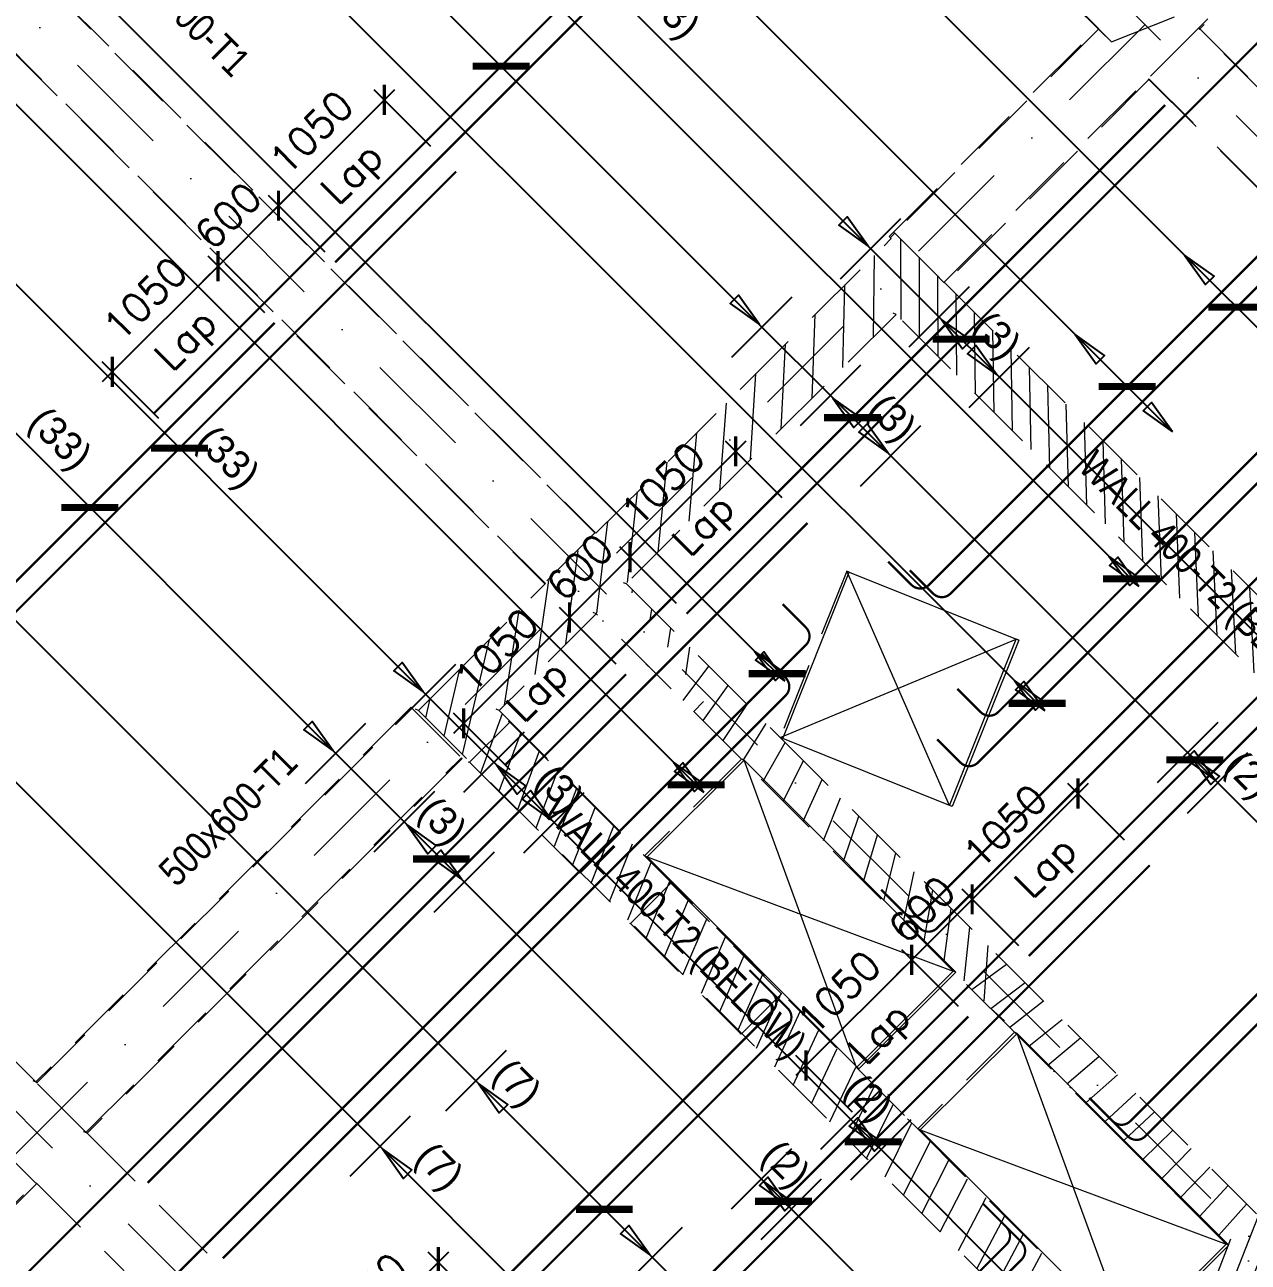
# Model space of a CAD drawing. Extents: x 660761725 to 1323371458, y 2734871439 to 5470067957.
# Drawn here: x 661301714 to 661310303, y 2735030477 to 2735039163 of the extents above; entities that cross this region are included whole.
import ezdxf

# ---------------------------------------------------------------- set-up
doc = ezdxf.new("R2010")
doc.units = 0
for name, pattern in [('AXES', [1.95, 1.2, -0.25, 0.25, -0.25]), ('Hidden', [714.375, 476.25, -238.125]), ('sbp_axis_short', [10, 5, -2.5, 0, -2.5])]:
    doc.linetypes.add(name, pattern=pattern)
doc.layers.add('A-DETL', color=5, linetype='Continuous', lineweight=9, true_color=0x0000ff)
for name, color, linetype, lineweight in [('A-FLOR-PATT', 7, 'Continuous', 15), ('A-ROOF', 7, 'Continuous', 15), ('A-WALL-IDEN', 7, 'Continuous', 9), ('I-WALL', 7, 'Continuous', 15), ('S-BEAM-IDEN', 2, 'Continuous', 9), ('S-GRID', 7, 'Continuous', 9)]:
    doc.layers.add(name, color=color, linetype=linetype, lineweight=lineweight)
for name, color, linetype in [('S-AXIS', 20, 'AXES'), ('S-RBAR-T16', 201, 'Continuous'), ('S-RBAR-T20', 10, 'Continuous'), ('S-RDIMO', 8, 'Continuous')]:
    doc.layers.add(name, color=color, linetype=linetype)
doc.styles.add('Arial Narrow_1', font='ARIALN.TTF', dxfattribs={"height": 199.9999999999998})
doc.styles.add('ROMANS', font='romans.shx')
doc.dimstyles.new('S-DIMI-100', dxfattribs={"dimscale": 100, "dimtxt": 2, "dimasz": 1.5, "dimexe": 1, "dimexo": 1, "dimgap": 1, "dimtad": 1, "dimdec": 0, "dimzin": 12, "dimdsep": 46, "dimtxsty": 'ROMANS', "dimblk": 'ARCHTICK', "dimcen": 0.09, "dimdle": 1, "dimclrd": 8, "dimclre": 8, "dimclrt": 4, "dimadec": 0, "dimazin": 3, "dimtfac": 1, "dimtdec": 0, "dimtix": 1, "dimtmove": 1, "dimatfit": 3, "dimtolj": 1, "dimtzin": 0, "dimarcsym": 0})
pattern_1 = [(74.99999999999999, (0, 0), (-153.3407249233896, 41.08752341002518), [])]

# ---------------------------------------------------------------- blocks, each defined once
blk = doc.blocks.new('I am… All Range.')
at = {"layer": 'S-GRID', "color": 8, "linetype": 'sbp_axis_short', "lineweight": 13, "ltscale": 150}
for p, q in [((662618010.1861551, 2734519029.21969), (662684113.7569702, 2734585132.790505)), ((662622712.44625, 2734514326.959595), (662688816.0170653, 2734580430.53041)), ((662622360.5708737, 2734547558.821693), (662650980.3147497, 2734518939.077817)), ((662618471.4835767, 2734543669.734396), (662647091.3762469, 2734515049.841725)), ((662614582.3962799, 2734539780.647099), (662643202.2889504, 2734511160.754429))]:
    blk.add_line(p, q, dxfattribs=at)
blk = doc.blocks.new('I am… Atomic.')
at = {"layer": 'A-FLOR-PATT', "transparency": 33554600}
h = blk.add_hatch(dxfattribs=at)
h.set_pattern_fill('ANSI31', color=8, scale=50, angle=30, style=0)
h.set_pattern_definition(pattern_1)
edge = h.paths.add_edge_path()
edge.add_line((662389967.6433319, 2734579123.010657), (662390007.8012236, 2734579503.468677))
edge.add_line((662342114.705975, 2734544592.546931), (662390007.8012234, 2734579503.468677))
edge.add_line((662363195.8073889, 2734559608.047176), (662389967.7690635, 2734579123.040917))
edge.add_line((662362417.6524743, 2734559040.823584), (662363719.8899552, 2734559990.06879))
edge.add_line((662346720.4841449, 2734547598.623516), (662362783.6519626, 2734559307.613063))
edge.add_line((662345821.5310795, 2734546943.346041), (662347578.010761, 2734548223.703842))
edge.add_line((662342292.6126368, 2734544370.997322), (662346307.4227723, 2734547297.529027))
edge.add_line((662325865.2845687, 2734528370.671522), (662342114.6925843, 2734544592.5523))
edge.add_line((662340490.7204528, 2734542572.157625), (662342149.9785906, 2734544228.604904))
edge.add_line((662339422.0417168, 2734541505.28928), (662341320.3495216, 2734543400.381265))
edge.add_line((662336597.6306283, 2734538685.662872), (662340136.8031961, 2734542218.839921))
edge.add_line((662332705.8949801, 2734534800.520002), (662336243.7133716, 2734538332.345168))
edge.add_line((662332253.0745114, 2734534348.466631), (662332782.9359009, 2734534877.430412))
edge.add_line((662326312.3910785, 2734528417.846987), (662332351.9776915, 2734534447.202265))
edge.add_line((662325865.2845687, 2734528370.671522), (662326312.3910785, 2734528417.846987))
h = blk.add_hatch(dxfattribs=at)
h.set_pattern_fill('ANSI31', color=8, scale=50, angle=30, style=0)
h.set_pattern_definition(pattern_1)
edge = h.paths.add_edge_path()
edge.add_line((662389967.6433319, 2734579123.010657), (662390007.8012236, 2734579503.468677))
edge.add_line((662390178.8400514, 2734578972.951882), (662393574.2351673, 2734576558.543434))
edge.add_line((662390389.9110394, 2734578822.862847), (662389967.7690635, 2734579123.040917))
edge.add_line((662401600.1085552, 2734571260.373601), (662390007.8012234, 2734579503.468677))
edge.add_line((662401045.2346829, 2734570742.112331), (662400996.5411683, 2734571280.666277))
edge.add_line((662400996.5411683, 2734571280.666277), (662391834.41239, 2734577795.702194))
edge.add_line((662401631.7932035, 2734570909.939), (662401600.1085552, 2734571260.373601))
edge.add_line((662398386.0115408, 2734568087.393885), (662401045.2346829, 2734570742.112331))
edge.add_line((662378065.801715, 2734545768.423274), (662383150.2610395, 2734551353.010825))
edge.add_line((662383150.2610395, 2734551353.010825), (662388234.7203641, 2734556937.598375))
edge.add_line((662388234.7203641, 2734556937.598375), (662393319.1796887, 2734562522.185926))
edge.add_line((662393319.1796887, 2734562522.185926), (662398403.6390133, 2734568106.773477))
edge.add_line((662377177.0145457, 2734544792.211362), (662378389.7704264, 2734546124.258873))
edge.add_line((662345219.5168241, 2734509691.243385), (662350637.7770958, 2734515642.46591))
edge.add_line((662350637.7770958, 2734515642.46591), (662356056.0373675, 2734521593.688435))
edge.add_line((662356056.0373675, 2734521593.688435), (662361474.2976393, 2734527544.91096))
edge.add_line((662361474.2976393, 2734527544.91096), (662366892.5579109, 2734533496.133485))
edge.add_line((662366892.5579109, 2734533496.133485), (662372310.8181826, 2734539447.35601))
edge.add_line((662372310.8181826, 2734539447.35601), (662377729.0784543, 2734545398.578536))
edge.add_line((662345267.5598451, 2734509156.384884), (662400082.3408674, 2734569362.972085))
edge.add_line((662401418.6805061, 2734570690.601139), (662400941.3227103, 2734570214.051982))
edge.add_line((662400082.3408674, 2734569362.972085), (662401631.7932035, 2734570909.939))
h = blk.add_hatch(dxfattribs=at)
h.set_pattern_fill('ANSI31', color=8, scale=50, angle=30, style=0)
h.set_pattern_definition(pattern_1)
edge = h.paths.add_edge_path()
edge.add_line((662345468.2720397, 2734510142.524049), (662345661.1307589, 2734509588.669044))
edge.add_line((662345219.5168241, 2734509691.243385), (662350637.7770958, 2734515642.46591))
edge.add_line((662350637.7770958, 2734515642.46591), (662356056.0373675, 2734521593.688435))
edge.add_line((662356056.0373675, 2734521593.688435), (662361474.2976393, 2734527544.91096))
edge.add_line((662361474.2976393, 2734527544.91096), (662366892.5579109, 2734533496.133485))
edge.add_line((662366892.5579109, 2734533496.133485), (662372310.8181826, 2734539447.35601))
edge.add_line((662372310.8181826, 2734539447.35601), (662377729.0784543, 2734545398.578536))
edge.add_line((662345267.5598451, 2734509156.384884), (662400082.3408674, 2734569362.972085))
h = blk.add_hatch(dxfattribs=at)
h.set_pattern_fill('ANSI31', color=8, scale=50, angle=30, style=0)
h.set_pattern_definition(pattern_1)
h.paths.add_polyline_path([(662350481.6833518, 2734529010.615821), (662347130.08703, 2734525664.697063), (662342140.050475, 2734530654.737032), (662345491.6468021, 2734534000.65579)])
h.paths.add_polyline_path([(662342706.3069187, 2734530654.268376), (662345491.6356469, 2734533434.878781), (662349911.8950287, 2734529014.616375), (662347128.9243566, 2734526231.647893)], flags=16)
h = blk.add_hatch(dxfattribs=at)
h.set_pattern_fill('ANSI31', color=8, scale=50, angle=30, style=0)
h.set_pattern_definition(pattern_1)
edge = h.paths.add_edge_path()
edge.add_line((662348021.9696456, 2734527120.834711), (662347809.619302, 2734526908.844087))
edge.add_line((662344677.9657329, 2734530464.840913), (662348021.9696456, 2734527120.834711))
edge.add_line((662346323.225431, 2734528395.238966), (662345892.8153635, 2734528825.649329))
edge.add_line((662344406.4214969, 2734530312.044213), (662343385.8280276, 2734531332.638381))
edge.add_line((662343598.1783756, 2734531544.629009), (662344677.9657329, 2734530464.840913))
edge.add_line((662346341.2036034, 2734528388.035919), (662347827.5974464, 2734526901.640992))
edge.add_line((662345892.8153635, 2734528825.649329), (662344406.4215387, 2734530312.044254))
h = blk.add_hatch(dxfattribs=at)
h.set_pattern_fill('ANSI31', color=8, scale=50, angle=30, style=0)
h.set_pattern_definition(pattern_1)
edge = h.paths.add_edge_path()
edge.add_line((662326312.3910785, 2734528417.846987), (662333102.7430063, 2734521695.273901))
edge.add_line((662325865.2845687, 2734528370.671522), (662344964.0169713, 2734509462.575772))
edge.add_line((662336968.3324986, 2734517868.269328), (662339133.8364366, 2734515724.380668))
edge.add_line((662332502.0842122, 2734522289.937136), (662334515.7142464, 2734520296.40643))
edge.add_line((662333458.4230682, 2734521343.144109), (662337828.6853824, 2734517016.504176))
edge.add_line((662338184.3654449, 2734516664.374383), (662344781.0343132, 2734510133.551082))
edge.add_line((662344781.0343132, 2734510133.551082), (662344829.7545922, 2734510084.405783))
edge.add_line((662344829.7545922, 2734510084.405783), (662344878.4748713, 2734510035.260483))
edge.add_line((662344878.4748713, 2734510035.260483), (662344927.1951503, 2734509986.115183))
edge.add_line((662344927.1951503, 2734509986.115183), (662344975.9154292, 2734509936.969883))
edge.add_line((662344975.9154292, 2734509936.969883), (662345024.6357082, 2734509887.824584))
edge.add_line((662345024.6357082, 2734509887.824584), (662345073.3559872, 2734509838.679284))
edge.add_line((662345073.3559872, 2734509838.679284), (662345122.0762662, 2734509789.533985))
edge.add_line((662345122.0762662, 2734509789.533985), (662345170.7965451, 2734509740.388685))
edge.add_line((662345170.7965451, 2734509740.388685), (662345219.5168241, 2734509691.243385))
edge.add_line((662344964.0169713, 2734509462.575772), (662345267.5598451, 2734509156.384884))
edge.add_line((662345267.5598451, 2734509156.384884), (662345219.5168241, 2734509691.243385))
edge = h.paths.add_edge_path()
edge.add_line((662345219.5168241, 2734509691.243385), (662345513.1205869, 2734510013.727216))
edge.add_line((662345468.2720397, 2734510142.524049), (662345661.1307589, 2734509588.669044))
edge.add_line((662345267.5598451, 2734509156.384884), (662345661.1307589, 2734509588.669044))
edge = h.paths.add_edge_path()
edge.add_line((662325865.2845687, 2734528370.671522), (662326389.6555356, 2734528894.154181))
edge.add_line((662326389.6555356, 2734528894.154181), (662326589.2420617, 2734528694.228972))
edge.add_line((662326589.2420617, 2734528694.228972), (662326314.0211399, 2734528416.233197))
at = {"layer": 'A-DETL', "color": 8, "linetype": 'Hidden', "lineweight": 9}
for p, q in [((662340128.0735683, 2734542222.337516), (662346962.0582663, 2734535388.346041)), ((662346915.8904798, 2734535439.747996), (662340136.8031961, 2734542218.839921)), ((662345828.0583968, 2734533658.573791), (662353293.3774755, 2734541117.567106)), ((662353213.3081869, 2734541024.322538), (662347623.5611768, 2734535439.312018)), ((662343376.195825, 2734531901.603003), (662336588.4740171, 2734538689.331543)), ((662336597.6306283, 2734538685.662872), (662343385.3559159, 2734531897.932939)), ((662336234.9845982, 2734538335.842422), (662343022.7064159, 2734531548.113872)), ((662343031.4386692, 2734531544.615224), (662336243.7133716, 2734538332.345168)), ((662347003.4014653, 2734535347.0028), (662347508.2953504, 2734535549.087306)), ((662345444.5514653, 2734533981.500093), (662346907.4290736, 2734535443.138127)), ((662346915.8904798, 2734535439.747996), (662345450.4744734, 2734533975.573715)), ((662346907.4290736, 2734535443.138127), (662347003.4014653, 2734535347.0028)), ((662346907.4290736, 2734535443.138127), (662346915.8904798, 2734535439.747996)), ((662347614.4000547, 2734535442.982496), (662347261.0605286, 2734535089.343482)), ((662352170.062581, 2734530887.315452), (662347614.4000547, 2734535442.982496)), ((662347623.5611768, 2734535439.312018), (662347614.4000547, 2734535442.982496)), ((662347623.5611768, 2734535439.312018), (662351971.9167507, 2734531090.953468)), ((662347269.7938131, 2734535085.84442), (662345837.5190523, 2734533654.783303)), ((662347261.0605286, 2734535089.343482), (662351665.1686958, 2734530685.230947)), ((662347261.0605286, 2734535089.343482), (662347269.7938131, 2734535085.84442)), ((662351618.1493869, 2734530737.48587), (662347269.7938131, 2734535085.84442)), ((662332705.8949801, 2734534800.520002), (662339459.4597347, 2734528041.227738)), ((662345450.4744734, 2734533975.573715), (662345444.5514653, 2734533981.500093)), ((662345452.5503391, 2734533973.494431), (662345483.1627197, 2734534004.055006)), ((662345483.1627197, 2734534004.055006), (662345470.6868453, 2734534009.053566)), ((662345483.1627197, 2734534004.055006), (662345765.4859617, 2734533721.252457)), ((662343385.3559159, 2734531897.932939), (662345458.4881167, 2734533967.553276)), ((662345458.4881167, 2734533967.553276), (662345450.4744734, 2734533975.573715)), ((662345458.4881167, 2734533967.553276), (662345452.5503391, 2734533973.494431)), ((662345828.0583968, 2734533658.573791), (662345765.4859617, 2734533721.252457)), ((662345837.5190523, 2734533654.783303), (662345828.0583968, 2734533658.573791)), ((662345837.5190523, 2734533654.783303), (662350185.874626, 2734529306.424752)), ((662345491.6356456, 2734533434.878783), (662343598.1783756, 2734531544.629009)), ((662345491.6356456, 2734533434.878783), (662345470.6755298, 2734533443.276623)), ((662349915.4269156, 2734529011.084485), (662345491.6356456, 2734533434.878783)), ((662343376.195825, 2734531901.603003), (662343022.7064159, 2734531548.113872)), ((662343385.3559159, 2734531897.932939), (662343376.195825, 2734531901.603003)), ((662343022.7064159, 2734531548.113872), (662343031.4386692, 2734531544.615224)), ((662343577.2175136, 2734531553.027148), (662343598.1783756, 2734531544.629009)), ((662345145.8441398, 2734531632.084157), (662344677.965756, 2734530464.840971)), ((662345163.8222747, 2734531624.881071), (662345145.8441398, 2734531632.084157)), ((662345163.7756901, 2734531624.896658), (662345160.9057834, 2734531626.047002)), ((662342423.1842734, 2734530937.391204), (662343031.4386692, 2734531544.615224)), ((662343598.1783756, 2734531544.629009), (662344677.9657329, 2734530464.840913)), ((662343385.8280276, 2734531332.638381), (662342706.3069147, 2734530654.268369)), ((662343385.8280276, 2734531332.638381), (662343364.8670819, 2734531341.036553)), ((662344406.4214969, 2734530312.044213), (662343385.8280276, 2734531332.638381)), ((662342423.1842734, 2734530937.391204), (662342140.0504761, 2734530654.737032)), ((662342087.4257379, 2734530676.581545), (662339453.030753, 2734528046.646993)), ((662339459.4597347, 2734528041.227738), (662342093.3452317, 2734530670.653666)), ((662342087.4257379, 2734530676.581545), (662342093.3452317, 2734530670.653666)), ((662342093.3452317, 2734530670.653666), (662342446.9485404, 2734530316.450637)), ((662342140.0504761, 2734530654.737032), (662342119.0891988, 2734530663.135338)), ((662342140.0504761, 2734530654.737032), (662345289.7898604, 2734527504.995492)), ((662342706.3069147, 2734530654.268369), (662342685.3457012, 2734530662.666649)), ((662342706.3069147, 2734530654.268369), (662343726.9003743, 2734529633.674211)), ((662342498.4188803, 2734530290.560136), (662342781.2104076, 2734530573.351441)), ((662342781.2104076, 2734530573.351441), (662342770.2824794, 2734530577.729804)), ((662343557.5997213, 2734529795.644271), (662342781.2104076, 2734530573.351441)), ((662344677.9657329, 2734530464.840913), (662348021.9696456, 2734527120.834711)), ((662344677.965756, 2734530464.840971), (662344695.9438909, 2734530457.637886)), ((662344693.0273994, 2734530458.803817), (662344695.8973063, 2734530457.653473)), ((662339803.7524515, 2734527690.964894), (662342440.3301194, 2734530323.078434)), ((662342446.9485404, 2734530316.450637), (662339813.2130263, 2734527687.174438)), ((662342446.9485404, 2734530316.450637), (662342440.3301194, 2734530323.078434)), ((662342487.1485704, 2734530295.075677), (662342498.4188803, 2734530290.560136)), ((662342498.4188803, 2734530290.560136), (662343274.808194, 2734529512.852966)), ((662344406.4215387, 2734530312.044254), (662343726.9004164, 2734529633.674253)), ((662345892.8153635, 2734528825.649329), (662344406.4215387, 2734530312.044254)), ((662344424.3996737, 2734530304.841169), (662344406.4215387, 2734530312.044254)), ((662343274.808194, 2734529512.852966), (662343557.5997213, 2734529795.644271)), ((662343548.8696114, 2734529799.14206), (662343557.4830095, 2734529795.691033)), ((662343726.9003743, 2734529633.674211), (662345213.2942315, 2734528147.279336)), ((662343726.9004164, 2734529633.674253), (662345213.2942317, 2734528147.279336)), ((662343726.9004164, 2734529633.674253), (662343744.8785514, 2734529626.471168)), ((662343274.6914823, 2734529512.899728), (662343265.7357025, 2734529516.487933)), ((662343627.7303615, 2734529159.342522), (662343910.5218886, 2734529442.133827)), ((662343910.5218886, 2734529442.133827), (662343902.7728533, 2734529445.23854)), ((662344686.9112023, 2734528664.426657), (662343910.5218886, 2734529442.133827)), ((662343619.6389443, 2734529162.584414), (662343627.7303615, 2734529159.342522)), ((662343627.7303615, 2734529159.342522), (662344404.1196752, 2734528381.635352)), ((662346323.225431, 2734528395.238966), (662345892.8153635, 2734528825.649329)), ((662344404.1196752, 2734528381.635352), (662344686.9112023, 2734528664.426657)), ((662344681.3599852, 2734528666.650796), (662344686.7944906, 2734528664.473418)), ((662344404.0029633, 2734528381.682113), (662344398.2260764, 2734528383.996669)), ((662346323.2254685, 2734528395.239004), (662345643.7043407, 2734527716.869016)), ((662347087.3109767, 2734527631.152898), (662346323.225431, 2734528395.238966)), ((662347087.3110013, 2734527631.152914), (662346323.2254685, 2734528395.239004)), ((662346341.2036034, 2734528388.035919), (662346323.2254685, 2734528395.239004)), ((662345213.2942317, 2734528147.279336), (662345218.6512196, 2734528152.62725)), ((662345231.1553079, 2734528140.123152), (662345213.2942317, 2734528147.279336)), ((662345213.2942315, 2734528147.279336), (662345572.9236578, 2734527787.649664)), ((662339454.9425322, 2734528045.493462), (662339434.4055996, 2734528053.72175)), ((662339436.436391, 2734528055.7491), (662339450.5174655, 2734528050.107403)), ((662339450.7513515, 2734528050.013695), (662339456.9708678, 2734528047.521796)), ((662339453.030753, 2734528046.646993), (662339454.6052401, 2734528046.016162)), ((662339801.8529882, 2734527697.232661), (662339453.030753, 2734528046.646993)), ((662339454.839126, 2734528045.922454), (662339460.936154, 2734528043.47963)), ((662339456.9708678, 2734528047.521796), (662339454.9425322, 2734528045.493462)), ((662339459.0227981, 2734528041.402801), (662339454.9425322, 2734528045.493462)), ((662339461.0528659, 2734528043.432868), (662339456.9708678, 2734528047.521796)), ((662339461.0528659, 2734528043.432868), (662339459.0227981, 2734528041.402801)), ((662339459.0227981, 2734528041.402801), (662339459.4597347, 2734528041.227738)), ((662345572.9236578, 2734527787.649664), (662345643.704299, 2734527716.868974)), ((662339449.8353211, 2734527337.647), (662339097.0810977, 2734527691.300015)), ((662339788.1588314, 2734527699.668474), (662339799.6721877, 2734527695.055554)), ((662339801.7362765, 2734527697.279422), (662339790.3396329, 2734527701.84558)), ((662339799.6721877, 2734527695.055554), (662339801.8529882, 2734527697.232661)), ((662339803.7524515, 2734527690.964894), (662339799.6721877, 2734527695.055554)), ((662339813.2130263, 2734527687.174438), (662339803.7524515, 2734527690.964894)), ((662339813.2130263, 2734527687.174438), (662344159.8036484, 2734523336.897595)), ((662345643.704299, 2734527716.868974), (662347130.0981791, 2734526230.474077)), ((662345643.7043407, 2734527716.869016), (662347130.098179, 2734526230.474077)), ((662345661.6824757, 2734527709.665931), (662345643.7043407, 2734527716.869016)), ((662346811.0908083, 2734525983.693503), (662345289.7898604, 2734527504.995492)), ((662339459.2958959, 2734527333.856544), (662333458.4230682, 2734521343.144109)), ((662333468.9357078, 2734521366.873962), (662339449.8353211, 2734527337.647)), ((662339459.2958959, 2734527333.856544), (662339449.8353211, 2734527337.647)), ((662343805.8863698, 2734522983.579849), (662339459.2958959, 2734527333.856544))]:
    blk.add_line(p, q, dxfattribs=at)
at = {"layer": 'A-ROOF', "color": 8, "lineweight": 13}
for p, q in [((662344695.9438909, 2734530457.637886), (662345163.8222747, 2734531624.881071)), ((662345163.8222747, 2734531624.881071), (662346352.6803589, 2734531148.351455)), ((662345866.8249056, 2734529988.314012), (662346334.7022239, 2734531155.55454)), ((662346352.6803589, 2734531148.351455), (662345884.8019751, 2734529981.108269)), ((662346352.6803589, 2734531148.351455), (662346334.7022239, 2734531155.55454)), ((662345884.8019751, 2734529981.108269), (662344695.9438909, 2734530457.637886)), ((662343744.8785514, 2734529626.471168), (662344424.3996737, 2734530304.841169)), ((662344424.3996737, 2734530304.841169), (662345910.7934984, 2734528818.446243)), ((662345231.2723666, 2734528140.076252), (662343744.8785514, 2734529626.471168)), ((662345218.6863284, 2734528152.662299), (662345892.8153635, 2734528825.649329)), ((662345910.7934984, 2734528818.446243), (662345231.2723666, 2734528140.076252)), ((662345910.7934984, 2734528818.446243), (662345892.8153635, 2734528825.649329)), ((662345661.6824757, 2734527709.665931), (662346341.2036034, 2734528388.035919)), ((662346341.2036034, 2734528388.035919), (662347827.5974464, 2734526901.640992)), ((662347148.076314, 2734526223.270991), (662345661.6824757, 2734527709.665931)), ((662347809.6193115, 2734526908.844077), (662347094.4971269, 2734527623.966783)), ((662347135.4902757, 2734526235.857039), (662347809.6193115, 2734526908.844077)), ((662347827.5974464, 2734526901.640992), (662347148.076314, 2734526223.270991)), ((662347827.5974464, 2734526901.640992), (662347809.6193115, 2734526908.844077))]:
    blk.add_line(p, q, dxfattribs=at)
at = {"layer": 'I-WALL', "color": 8, "lineweight": 13}
for p, q in [((662347130.0981872, 2734526230.474073), (662346341.2036034, 2734528388.035919)), ((662347809.6192976, 2734526908.844082), (662347087.3460559, 2734527631.117818)), ((662347135.4902813, 2734526235.857033), (662347809.619302, 2734526908.844087)), ((662347788.657605, 2734526917.242554), (662347809.6192976, 2734526908.844082))]:
    blk.add_line(p, q, dxfattribs=at)
for points in [[(662345866.8358136, 2734529988.30964), (662345145.8441398, 2734531632.084157)], [(662344677.965756, 2734530464.840971), (662346334.7022239, 2734531155.55454)], [(662345213.2942314, 2734528147.279336), (662344424.3996737, 2734530304.841169)], [(662343744.8785514, 2734529626.471168), (662345892.8153635, 2734528825.649329)], [(662345661.6824757, 2734527709.665931), (662347809.6192971, 2734526908.844083)]]:
    blk.add_lwpolyline(points, dxfattribs=at)
at = {"layer": 'A-WALL-IDEN', "color": 8, "char_height": 199.9999999999998, "width": 3070.463124999997, "attachment_point": 1, "style": 'Arial Narrow_1'}
for insert, rotation in [((662346901.3571664, 2734532494.35248), 315), ((662343143.7095424, 2734530075.68225), 314.9999999999998)]:
    blk.add_mtext('WALL 400-T2 (BELOW)', dxfattribs=dict(at, insert=insert, rotation=rotation))
at = {"layer": 'S-BEAM-IDEN', "color": 8, "char_height": 199.9999999999998, "width": 1539.239999999998, "attachment_point": 1, "style": 'Arial Narrow_1'}
for insert, rotation in [((662340109.7580925, 2734536094.169872), 314.9999999999997), ((662340298.6110724, 2734529548.71847), 45.00002399360365)]:
    blk.add_mtext('500x600-T1', dxfattribs=dict(at, insert=insert, rotation=rotation))
blk = doc.blocks.new('_ARCHTICK')
at = {"color": 0, "linetype": 'ByBlock', "const_width": 0.15}
blk.add_lwpolyline([(-0.5, -0.5), (0.5, 0.5)], dxfattribs=at)
blk = doc.blocks.new('*D135')
at = {"layer": 'S-RBAR-T16', "color": 8, "lineweight": -2, "transparency": 16777216}
for p, q in [((661304308.7213575, 2735038706.773516), (661303424.8376576, 2735037822.890263)), ((661304565.0981876, 2735038308.975164), (661304167.3000011, 2735038706.773552)), ((661303822.6360676, 2735037566.513044), (661303424.8376932, 2735037964.311619))]:
    blk.add_line(p, q, dxfattribs=at)
at = {"layer": 'S-RBAR-T16', "color": 8, "lineweight": -2, "transparency": 16777216, "xscale": 150, "yscale": 150, "zscale": 150}
for p, rotation in [((661304238.0106615, 2735038636.062856), 44.99998551098049), ((661303495.5483536, 2735037893.600924), 224.9999855109805)]:
    blk.add_blockref('_ARCHTICK', p, dxfattribs=dict(at, rotation=rotation))
at = {"layer": 'S-RBAR-T16', "color": 4, "transparency": 16777216, "char_height": 200, "attachment_point": 5, "rotation": 44.999985510980515, "style": 'ROMANS'}
for s, insert in [('\\A1;1050', (661303725.3581873, 2735038406.253283)), ('\\A1;Lap', (661304031.7710483, 2735038099.840266))]:
    blk.add_mtext(s, dxfattribs=dict(at, insert=insert))
blk = doc.blocks.new('*D136')
at = {"layer": 'S-RBAR-T16', "color": 8, "lineweight": -2, "transparency": 16777216}
for p, q in [((661303141.9951687, 2735037540.047328), (661302258.1114683, 2735036656.164074)), ((661303398.372, 2735037142.248975), (661303000.5738125, 2735037540.047363)), ((661302655.9098798, 2735036399.786854), (661302258.1115041, 2735036797.585431))]:
    blk.add_line(p, q, dxfattribs=at)
at = {"layer": 'S-RBAR-T16', "color": 8, "lineweight": -2, "transparency": 16777216, "xscale": 150, "yscale": 150, "zscale": 150}
for p, rotation in [((661303071.2844727, 2735037469.336668), 44.99998551098049), ((661302328.8221643, 2735036726.874735), 224.9999855109805)]:
    blk.add_blockref('_ARCHTICK', p, dxfattribs=dict(at, rotation=rotation))
at = {"layer": 'S-RBAR-T16', "color": 4, "transparency": 16777216, "char_height": 200, "attachment_point": 5, "rotation": 44.999985510980515, "style": 'ROMANS'}
for s, insert in [('\\A1;1050', (661302558.6319981, 2735037239.527093)), ('\\A1;Lap', (661302865.044859, 2735036933.114077))]:
    blk.add_mtext(s, dxfattribs=dict(at, insert=insert))
blk = doc.blocks.new('*D137')
at = {"layer": 'S-RBAR-T16', "color": 8, "lineweight": -2, "transparency": 16777216}
for p, q in [((661303495.5484611, 2735037893.600816), (661303601.6145052, 2735037999.666806)), ((661303822.6360676, 2735037566.513044), (661303424.8378009, 2735037964.311512)), ((661303495.5484611, 2735037893.600816), (661303071.2842854, 2735037469.336855)), ((661303071.2842854, 2735037469.336855), (661302965.2182413, 2735037363.270864)), ((661303398.372, 2735037142.248975), (661303000.5736252, 2735037540.047551))]:
    blk.add_line(p, q, dxfattribs=at)
at = {"layer": 'S-RBAR-T16', "color": 8, "lineweight": -2, "transparency": 16777216, "xscale": 150, "yscale": 150, "zscale": 150}
for p, rotation in [((661303495.5484611, 2735037893.600816), 224.9999855109805), ((661303071.2842854, 2735037469.336855), 44.99998551098052)]:
    blk.add_blockref('_ARCHTICK', p, dxfattribs=dict(at, rotation=rotation))
at = {"layer": 'S-RBAR-T16', "color": 4, "transparency": 16777216, "insert": (661303141.9950529, 2735037822.890227), "char_height": 200, "attachment_point": 5, "rotation": 44.999985510980515, "style": 'ROMANS'}
blk.add_mtext('\\A1;600', dxfattribs=at)
blk = doc.blocks.new('*D150')
at = {"layer": 'S-RBAR-T16', "color": 8, "lineweight": -2, "transparency": 16777216}
for p, q in [((661304687.8129154, 2735030548.542623), (661303803.9292151, 2735029664.659369)), ((661304944.1897466, 2735030150.74427), (661304546.3915592, 2735030548.542659)), ((661304201.7276263, 2735029408.282149), (661303803.9292508, 2735029806.080726))]:
    blk.add_line(p, q, dxfattribs=at)
at = {"layer": 'S-RBAR-T16', "color": 8, "lineweight": -2, "transparency": 16777216, "xscale": 150, "yscale": 150, "zscale": 150}
for p, rotation in [((661304617.1022195, 2735030477.831963), 44.99998551098049), ((661303874.639911, 2735029735.37003), 224.9999855109805)]:
    blk.add_blockref('_ARCHTICK', p, dxfattribs=dict(at, rotation=rotation))
at = {"layer": 'S-RBAR-T16', "color": 4, "transparency": 16777216, "char_height": 200, "attachment_point": 5, "rotation": 44.999985510980515, "style": 'ROMANS'}
for s, insert in [('\\A1;1050', (661304104.4497448, 2735030248.022388)), ('\\A1;Lap', (661304410.8626058, 2735029941.609372))]:
    blk.add_mtext(s, dxfattribs=dict(at, insert=insert))
blk = doc.blocks.new('*D196')
at = {"layer": 'S-RBAR-T16', "color": 8, "lineweight": -2, "transparency": 16777216}
for p, q in [((661309178.2427106, 2735033837.252886), (661308294.3590107, 2735032953.369633)), ((661309434.6195413, 2735033439.454534), (661309036.8213544, 2735033837.252922)), ((661308692.1574214, 2735032696.992413), (661308294.3590465, 2735033094.790989))]:
    blk.add_line(p, q, dxfattribs=at)
at = {"layer": 'S-RBAR-T16', "color": 8, "lineweight": -2, "transparency": 16777216, "xscale": 150, "yscale": 150, "zscale": 150}
for p, rotation in [((661309107.5320146, 2735033766.542226), 44.99998551098074), ((661308365.0697067, 2735033024.080293), 224.9999855109808)]:
    blk.add_blockref('_ARCHTICK', p, dxfattribs=dict(at, rotation=rotation))
at = {"layer": 'S-RBAR-T16', "color": 4, "transparency": 16777216, "char_height": 200, "attachment_point": 5, "rotation": 44.999985510980764, "style": 'ROMANS'}
for s, insert in [('\\A1;1050', (661308594.8795402, 2735033536.732652)), ('\\A1;Lap', (661308901.2924012, 2735033230.319635))]:
    blk.add_mtext(s, dxfattribs=dict(at, insert=insert))
blk = doc.blocks.new('*D197')
at = {"layer": 'S-RBAR-T16', "color": 8, "lineweight": -2, "transparency": 16777216}
for p, q in [((661308011.5165229, 2735032670.526696), (661307127.6328225, 2735031786.643443)), ((661308267.8933537, 2735032272.728344), (661307870.0951667, 2735032670.526732)), ((661307525.4312336, 2735031530.266223), (661307127.6328583, 2735031928.064799))]:
    blk.add_line(p, q, dxfattribs=at)
at = {"layer": 'S-RBAR-T16', "color": 8, "lineweight": -2, "transparency": 16777216, "xscale": 150, "yscale": 150, "zscale": 150}
for p, rotation in [((661307940.8058269, 2735032599.816036), 44.99998551098074), ((661307198.3435185, 2735031857.354103), 224.9999855109808)]:
    blk.add_blockref('_ARCHTICK', p, dxfattribs=dict(at, rotation=rotation))
at = {"layer": 'S-RBAR-T16', "color": 4, "transparency": 16777216, "char_height": 200, "attachment_point": 5, "rotation": 44.999985510980764, "style": 'ROMANS'}
for s, insert in [('\\A1;1050', (661307428.1533525, 2735032370.006462)), ('\\A1;Lap', (661307734.5662135, 2735032063.593445))]:
    blk.add_mtext(s, dxfattribs=dict(at, insert=insert))
blk = doc.blocks.new('*D198')
at = {"layer": 'S-RBAR-T16', "color": 8, "lineweight": -2, "transparency": 16777216}
for p, q in [((661308365.0698144, 2735033024.080185), (661308471.1358583, 2735033130.146175)), ((661308692.1574214, 2735032696.992413), (661308294.3591542, 2735033094.790881)), ((661308365.0698144, 2735033024.080185), (661307940.8056388, 2735032599.816224)), ((661307940.8056388, 2735032599.816224), (661307834.7395947, 2735032493.750234)), ((661308267.8933537, 2735032272.728344), (661307870.0949786, 2735032670.52692))]:
    blk.add_line(p, q, dxfattribs=at)
at = {"layer": 'S-RBAR-T16', "color": 8, "lineweight": -2, "transparency": 16777216, "xscale": 150, "yscale": 150, "zscale": 150}
for p, rotation in [((661308365.0698144, 2735033024.080185), 224.9999855109808), ((661307940.8056388, 2735032599.816224), 44.99998551098076)]:
    blk.add_blockref('_ARCHTICK', p, dxfattribs=dict(at, rotation=rotation))
at = {"layer": 'S-RBAR-T16', "color": 4, "transparency": 16777216, "insert": (661308011.5164063, 2735032953.369597), "char_height": 200, "attachment_point": 5, "rotation": 44.999985510980764, "style": 'ROMANS'}
blk.add_mtext('\\A1;600', dxfattribs=at)
blk = doc.blocks.new('CADF_02')
at = {"color": 0}
blk.add_lwpolyline([(0, 0), (2.5, -0.4166666679084301), (2.5, 0.4166666679084301)], close=True, dxfattribs=at)
blk = doc.blocks.new('cadf_03')
at = {"color": 8}
blk.add_lwpolyline([(-3.725290298461914e-09, 2.99999999627471), (3.725290298461914e-09, -3.000000007450581)], dxfattribs=at)
blk.add_blockref('CADF_02', (0.2513523101806641, 0), dxfattribs=at)
blk = doc.blocks.new('cadf_04')
at = {"color": 8, "const_width": 0.5000000000000002}
blk.add_lwpolyline([(1.414213560521603, 1.414213564246893), (-1.414213556796312, -1.414213556796312)], dxfattribs=at)
blk = doc.blocks.new('*D389')
at = {"layer": 'S-RBAR-T16', "color": 8, "lineweight": -2, "transparency": 16777216}
for p, q in [((661306775.5915654, 2735036239.903164), (661305891.7078655, 2735035356.019911)), ((661307031.9683958, 2735035842.104812), (661306634.1702092, 2735036239.9032)), ((661306289.5062758, 2735035099.642692), (661305891.7079012, 2735035497.441267))]:
    blk.add_line(p, q, dxfattribs=at)
at = {"layer": 'S-RBAR-T16', "color": 8, "lineweight": -2, "transparency": 16777216, "xscale": 150, "yscale": 150, "zscale": 150}
for p, rotation in [((661306704.8808694, 2735036169.192503), 44.99998551098074), ((661305962.4185615, 2735035426.730571), 224.9999855109808)]:
    blk.add_blockref('_ARCHTICK', p, dxfattribs=dict(at, rotation=rotation))
at = {"layer": 'S-RBAR-T16', "color": 4, "transparency": 16777216, "char_height": 200, "attachment_point": 5, "rotation": 44.999985510980764, "style": 'ROMANS'}
for s, insert in [('\\A1;1050', (661306192.228395, 2735035939.38293)), ('\\A1;Lap', (661306498.641256, 2735035632.969913))]:
    blk.add_mtext(s, dxfattribs=dict(at, insert=insert))
blk = doc.blocks.new('*D390')
at = {"layer": 'S-RBAR-T16', "color": 8, "lineweight": -2, "transparency": 16777216}
for p, q in [((661305608.8653765, 2735035073.176976), (661304724.9816763, 2735034189.293723)), ((661305865.2422084, 2735034675.378622), (661305467.4440203, 2735035073.177011)), ((661305122.7800883, 2735033932.916502), (661304724.9817121, 2735034330.715079))]:
    blk.add_line(p, q, dxfattribs=at)
at = {"layer": 'S-RBAR-T16', "color": 8, "lineweight": -2, "transparency": 16777216, "xscale": 150, "yscale": 150, "zscale": 150}
for p, rotation in [((661305538.1546805, 2735035002.466315), 44.99998551098074), ((661304795.6923723, 2735034260.004383), 224.9999855109808)]:
    blk.add_blockref('_ARCHTICK', p, dxfattribs=dict(at, rotation=rotation))
at = {"layer": 'S-RBAR-T16', "color": 4, "transparency": 16777216, "char_height": 200, "attachment_point": 5, "rotation": 44.999985510980764, "style": 'ROMANS'}
for s, insert in [('\\A1;1050', (661305025.5022061, 2735034772.656742)), ('\\A1;Lap', (661305331.9150671, 2735034466.243725))]:
    blk.add_mtext(s, dxfattribs=dict(at, insert=insert))
blk = doc.blocks.new('*D391')
at = {"layer": 'S-RBAR-T16', "color": 8, "lineweight": -2, "transparency": 16777216}
for p, q in [((661306289.5062758, 2735035099.642692), (661305891.7080086, 2735035497.44116)), ((661305962.4186689, 2735035426.730464), (661306068.4847127, 2735035532.796454)), ((661305962.4186689, 2735035426.730464), (661305538.1544932, 2735035002.466503)), ((661305865.2422084, 2735034675.378622), (661305467.443833, 2735035073.177199)), ((661305538.1544932, 2735035002.466503), (661305432.0884491, 2735034896.400512))]:
    blk.add_line(p, q, dxfattribs=at)
at = {"layer": 'S-RBAR-T16', "color": 8, "lineweight": -2, "transparency": 16777216, "xscale": 150, "yscale": 150, "zscale": 150}
for p, rotation in [((661305962.4186689, 2735035426.730464), 224.9999855109808), ((661305538.1544932, 2735035002.466503), 44.99998551098076)]:
    blk.add_blockref('_ARCHTICK', p, dxfattribs=dict(at, rotation=rotation))
at = {"layer": 'S-RBAR-T16', "color": 4, "transparency": 16777216, "insert": (661305608.8652607, 2735035356.019876), "char_height": 200, "attachment_point": 5, "rotation": 44.999985510980764, "style": 'ROMANS'}
blk.add_mtext('\\A1;600', dxfattribs=at)

msp = doc.modelspace()

# ---------------------------------------------------------------- linework, layer by layer
at = {"layer": 'S-RBAR-T20', "const_width": 16}
for points in [[(661303893.3498982, 2735037495.805561), (661308524.8992002, 2735042127.354602)], [(661302620.8442183, 2735036434.858918), (661307252.3935205, 2735041066.407959)], [(661306360.2201064, 2735035028.935208), (661310991.7694083, 2735039660.484249)], [(661305087.7144264, 2735033967.988565), (661309719.2637286, 2735038599.537607)], [(661300109.5586265, 2735033500.455538), (661304741.5915186, 2735038132.48817)], [(661308762.5827231, 2735032626.569466), (661313394.1320249, 2735037258.118507)], [(661298837.0529462, 2735032439.508895), (661303469.0858388, 2735037071.541527)], [(661307490.0770427, 2735031565.622822), (661312121.626345, 2735036197.171864)], [(661302576.4288347, 2735031033.585186), (661307208.4617268, 2735035665.617817)], [(661301303.9231544, 2735029972.638542), (661305935.9560469, 2735034604.671174)], [(661304979.0767914, 2735028630.931718), (661309611.1096836, 2735033262.964349)], [(661303706.5711111, 2735027569.985075), (661308338.6040039, 2735032202.017707)]]:
    msp.add_lwpolyline(points, dxfattribs=at)
for points in [[(661307927.0604144, 2735035334.39253), (661308090.7556297, 2735035170.697306, 0.4142135623730951), (661308213.4386561, 2735035170.697302), (661311847.4960673, 2735038804.754509)], [(661308119.2039001, 2735034147.964351), (661308282.8991153, 2735033984.269127, 0.4142135623730951), (661308405.5821419, 2735033984.269123), (661312536.7818947, 2735038115.468644)], [(661307775.2193632, 2735035395.256578), (661307938.9145784, 2735035231.561354, 0.4142135623730951), (661308061.5976049, 2735035231.561351), (661310574.4172487, 2735037744.380854)], [(661307832.777771, 2735032986.085233), (661307996.4729862, 2735032822.390008, 0.4142135623730951), (661308119.1560127, 2735032822.390005), (661312974.508418, 2735037677.742137)], [(661308261.1228231, 2735034502.015294), (661308424.8180383, 2735034338.32007, 0.4142135623730951), (661308547.5010648, 2735034338.320066), (661311263.9896073, 2735037054.808457)], [(661307726.9982882, 2735033091.864721), (661307890.6935034, 2735032928.169497, 0.4142135623730951), (661308013.3765298, 2735032928.169494), (661311702.0027381, 2735036616.795495)], [(661309294.0179372, 2735031524.844987), (661309457.7131524, 2735031361.149763, 0.4142135623730951), (661309580.3961788, 2735031361.149759), (661314435.7485842, 2735036216.501892)], [(661309188.2384543, 2735031630.624475), (661309351.9336696, 2735031466.929251, 0.4142135623730951), (661309474.616696, 2735031466.929248), (661313163.2429043, 2735035155.555249)], [(661301832.2502028, 2735029444.140823), (661307197.7671443, 2735034809.657464, 0.4142135623730951), (661307197.7671478, 2735034932.34049), (661307034.0719326, 2735035096.035715)], [(661303105.042414, 2735030504.800935), (661307055.9575802, 2735034455.715879, 0.4142135623730951), (661307055.9575837, 2735034578.398906), (661306892.2623684, 2735034742.09413)], [(661302999.9330553, 2735028276.6253), (661306964.808434, 2735032241.500456, 0.4142135623730951), (661306964.8084376, 2735032364.183482), (661306801.1132225, 2735032527.878707)], [(661304272.4387356, 2735029337.571943), (661307070.5879198, 2735032135.72097, 0.4142135623730951), (661307070.5879234, 2735032258.403996), (661306906.8927083, 2735032422.099221)], [(661304640.5341426, 2735026636.024122), (661308605.4095213, 2735030600.899278, 0.4142135623730951), (661308605.4095249, 2735030723.582304), (661308441.7143098, 2735030887.277529)], [(661305913.0398229, 2735027696.970766), (661308711.1890072, 2735030495.119792, 0.4142135623730951), (661308711.1890107, 2735030617.802819), (661308547.4937956, 2735030781.498044)]]:
    msp.add_lwpolyline(points, format="xyb", dxfattribs=at)
at = {"layer": 'S-RDIMO'}
for p, q in [((661309856.4183079, 2735037546.984042), (661294431.1355865, 2735052972.267666)), ((661309087.7011342, 2735036989.825875), (661293768.1978945, 2735052309.330014)), ((661309323.8978825, 2735035432.62835), (661293107.6975135, 2735051648.829671)), ((661308662.1405112, 2735034559.312052), (661292340.1606586, 2735050881.292861)), ((661306837.2784803, 2735034767.08033), (661291531.6137282, 2735050072.745978)), ((661306269.1158712, 2735033987.358788), (661290857.6716361, 2735049398.803926)), ((661301045.5738711, 2735044198.998821), (661307652.3957977, 2735037592.176509)), ((661300282.7457736, 2735043647.729732), (661306889.5677003, 2735037040.90742)), ((661304528.9417392, 2735034462.941632), (661297919.7055985, 2735041073.130724)), ((661303897.2202753, 2735034048.560163), (661297290.3983479, 2735040655.382474)), ((661307652.3957977, 2735037592.176508), (661308132.7992113, 2735037111.773067)), ((661310540.9834099, 2735036862.418903), (661309856.418308, 2735037546.984042)), ((661306889.5677003, 2735037040.90742), (661307369.971112, 2735036560.503977)), ((661308132.7992109, 2735037111.773067), (661308555.6909697, 2735036688.881284)), ((661309772.2662358, 2735036305.260736), (661309087.7011342, 2735036989.825875)), ((661308555.6909696, 2735036688.881284), (661310639.3229656, 2735034605.249161)), ((661307369.971112, 2735036560.503977), (661307792.8628707, 2735036137.612194)), ((661307792.8628707, 2735036137.612194), (661309876.4948686, 2735034053.980072)), ((661309536.0299115, 2735035220.496312), (661309323.8978827, 2735035432.628351)), ((661307049.4105089, 2735034554.94829), (661306837.2784803, 2735034767.08033)), ((661308874.2725401, 2735034347.180013), (661308662.1405115, 2735034559.312052)), ((661305006.9309399, 2735033985.904973), (661304528.9417392, 2735034462.941632)), ((661304377.6236892, 2735033568.156723), (661303897.2202753, 2735034048.560163)), ((661305429.8226984, 2735033563.013188), (661305006.9309399, 2735033985.904973)), ((661306481.2479, 2735033775.226748), (661306269.1158714, 2735033987.358788)), ((661309876.4948686, 2735034053.980072), (661310088.6268951, 2735033841.848027)), ((661310088.6268948, 2735033841.848027), (661312024.2683461, 2735031906.206462)), ((661304800.5154479, 2735033145.264938), (661304377.6236892, 2735033568.156723)), ((661307513.4546984, 2735031479.381069), (661305429.8226987, 2735033563.013189)), ((661306884.1474477, 2735031061.632818), (661304800.5154479, 2735033145.264938)), ((661306120.2896371, 2735030510.480142), (661304880.5274827, 2735031750.242364)), ((661307725.5867262, 2735031267.249027), (661307513.4546984, 2735031479.381069)), ((661305448.0692332, 2735030049.81874), (661304208.307079, 2735031289.580963)), ((661309661.2281766, 2735029331.607461), (661307725.5867262, 2735031267.249027)), ((661307096.2794747, 2735030849.500777), (661306884.1474477, 2735031061.632818)), ((661309031.9209256, 2735028913.85921), (661307096.2794747, 2735030849.500777)), ((661306756.6857225, 2735029874.084022), (661306120.2896374, 2735030510.480142))]:
    msp.add_line(p, q, dxfattribs=at)
for points in [[(661304880.5274826, 2735031750.242363), (661289044.8191893, 2735047585.951584)], [(661304208.3070786, 2735031289.580963), (661288478.3782668, 2735047019.510695)]]:
    msp.add_lwpolyline(points, dxfattribs=at)

# ---------------------------------------------------------------- block references
at = {"layer": 'S-AXIS'}
for name, p in [('I am… All Range.', (-1324871.764261603, 503695.4297404289)), ('I am… Atomic.', (-1037661.144730687, 503695.4297404289))]:
    msp.add_blockref(name, p, dxfattribs=at)
at = {"layer": 'S-RDIMO'}
for name, p, xscale, yscale, zscale, rotation in [('cadf_04', (661305058.2303319, 2735038872.244895), 100, 100, 100, 314.9999983121654), ('cadf_03', (661307652.3957975, 2735037592.176508), 100, 100, 100, 134.9999983184675), ('CADF_02', (661309856.4183079, 2735037546.984042), 100, 100, 100, 314.9999984385348), ('cadf_03', (661306889.5677003, 2735037040.90742), 100, 100, 100, 134.9999983121654), ('cadf_04', (661310223.0718981, 2735037180.330432), 99.99999999999999, 99.99999999999999, 99.99999999999999, 134.99999843521), ('cadf_03', (661308132.7992109, 2735037111.773067), 100, 100, 100, 314.9999983309672), ('cadf_04', (661308287.9286283, 2735036956.643621), 100.0000000000002, 100.0000000000002, 100.0000000000002, 314.9999983175705), ('cadf_03', (661308555.6909696, 2735036688.881284), 100, 100, 100, 134.9999983309671), ('CADF_02', (661309087.7011342, 2735036989.825875), 100, 100, 100, 314.9999984036139), ('cadf_04', (661309453.781661, 2735036623.745328), 100, 100, 100, 134.9999984327604), ('cadf_03', (661307369.971112, 2735036560.503977), 100, 100, 100, 314.9999982851165), ('cadf_04', (661307525.1005428, 2735036405.374544), 100.0000000000002, 100.0000000000002, 100.0000000000002, 314.9999983121654), ('cadf_03', (661307792.8628707, 2735036137.612194), 100, 100, 100, 134.9999982851164), ('CADF_02', (661309772.2662356, 2735036305.260736), 100, 100, 100, 134.9999984135913), ('cadf_04', (661302800.9696306, 2735036191.866393), 100.0000000000002, 100.0000000000002, 100.0000000000002, 134.9999983203923), ('cadf_04', (661302171.6623793, 2735035774.118142), 100.0000000000002, 100.0000000000002, 100.0000000000002, 134.9999983203923), ('cadf_04', (661309482.8536384, 2735035273.672587), 100, 100, 100, 134.9999987538955), ('CADF_02', (661309323.8978822, 2735035432.628351), 100, 100, 100, 314.9999986798894), ('CADF_02', (661309536.0299115, 2735035220.496312), 100, 100, 100, 134.9999986637904), ('cadf_03', (661304528.9417392, 2735034462.941632), 99.99999999999996, 99.99999999999996, 99.99999999999996, 134.9999983179248), ('cadf_04', (661306996.2342354, 2735034608.124566), 100, 100, 100, 134.9999983456888), ('CADF_02', (661306837.2784799, 2735034767.08033), 100, 100, 100, 314.9999985028014), ('CADF_02', (661307049.4105089, 2735034554.94829), 99.99999999999999, 99.99999999999999, 99.99999999999999, 134.9999985028013), ('cadf_04', (661308821.3827986, 2735034400.069757), 99.99999999999997, 99.99999999999997, 99.99999999999997, 134.9999985845704), ('CADF_02', (661308662.1405108, 2735034559.312052), 100, 100, 100, 314.9999986154937), ('CADF_02', (661308874.2725401, 2735034347.180013), 99.99999999999999, 99.99999999999999, 99.99999999999999, 134.9999986637904), ('cadf_03', (661303897.2202753, 2735034048.560163), 100, 100, 100, 134.9999983325334), ('cadf_03', (661309876.4948686, 2735034053.980072), 100, 100, 100, 314.9999981459727), ('cadf_03', (661310088.6268948, 2735033841.848027), 100, 100, 100, 134.9999981459727), ('cadf_03', (661305006.9309399, 2735033985.904973), 100, 100, 100, 314.9999983136108), ('cadf_04', (661309927.4646548, 2735034003.010297), 99.99999999999956, 99.99999999999956, 99.99999999999956, 314.9999983121654), ('cadf_04', (661306428.3581585, 2735033828.116493), 100, 100, 100, 134.9999986489081), ('CADF_02', (661306269.1158711, 2735033987.358788), 100, 100, 100, 314.9999984062079), ('cadf_03', (661305429.8226987, 2735033563.013189), 100, 100, 100, 134.9999983136108), ('CADF_02', (661306481.2478998, 2735033775.226748), 100, 100, 100, 134.9999984062079), ('cadf_03', (661304377.6236892, 2735033568.156723), 100, 100, 100, 314.9999983203363), ('cadf_03', (661304800.5154479, 2735033145.264938), 99.99999999999999, 99.99999999999999, 99.99999999999999, 134.9999983203363), ('cadf_04', (661304638.53259, 2735033307.247791), 99.99999999999956, 99.99999999999956, 99.99999999999956, 134.9999983203919), ('cadf_03', (661304880.5274826, 2735031750.242363), 100, 100, 100, 314.9999984326117), ('cadf_03', (661307513.4546984, 2735031479.381069), 100, 100, 100, 314.9999983103033), ('cadf_03', (661307725.5867262, 2735031267.249027), 100, 100, 100, 134.9999983103034), ('cadf_04', (661307670.490486, 2735031322.345263), 99.99999999999989, 99.99999999999989, 99.99999999999989, 134.9999983203918), ('cadf_03', (661304208.3070786, 2735031289.580963), 100, 100, 100, 314.9999984215931), ('cadf_03', (661306884.1474477, 2735031061.632818), 100, 100, 100, 314.9999983204008), ('cadf_03', (661307096.2794747, 2735030849.500777), 100, 100, 100, 134.9999983204008), ('cadf_04', (661307041.1832348, 2735030904.597012), 99.99999999999989, 99.99999999999989, 99.99999999999989, 134.9999983203918), ('cadf_04', (661305782.818337, 2735030847.95146), 99.99999999999996, 99.99999999999996, 99.99999999999996, 134.9999984518941), ('cadf_03', (661306120.2896371, 2735030510.480141), 100, 100, 100, 134.9999984326116), ('cadf_04', (661305110.597933, 2735030387.290059), 100, 100, 100, 134.9999984629127)]:
    msp.add_blockref(name, p, dxfattribs=dict(at, xscale=xscale, yscale=yscale, zscale=zscale, rotation=rotation))

# ---------------------------------------------------------------- texts
for s, rotation, p in [('(33)', 314.9999983184674, (661306001.8039459, 2735039384.189816)), ('(3)', 314.9999983309672, (661308355.5154208, 2735037030.478203)), ('(3)', 314.9999982851165, (661307620.6173882, 2735036451.279047)), ('(33)', 314.9999983325333, (661301728.1809055, 2735036359.02102)), ('(33)', 314.9999983179249, (661302905.9461054, 2735036228.311293)), ('(2)', 314.9999981551511, (661310125.2974035, 2735033946.598882)), ('(3)', 314.9999983136108, (661305285.8735467, 2735033848.38371)), ('(3)', 314.9999983203363, (661304464.9499364, 2735033622.25183)), ('(7)', 314.999998429857, (661304988.923561, 2735031783.267641)), ('(2)', 314.9999983103033, (661307454.7266442, 2735031679.530486)), ('(7)', 314.9999984271024, (661304441.7246351, 2735031197.584755)), ('(2)', 314.9999983204008, (661306874.7920988, 2735031212.409527))]:
    msp.add_text(s, height=200, rotation=rotation, dxfattribs=at).set_placement(p)

# ---------------------------------------------------------------- dimensions: what is measured, and where the dimension line sits
at = {"layer": 'S-RBAR-T16'}
for base, p1, p2, angle, picture, middle in [((661303495.5483536, 2735037893.600924), (661304635.808848, 2735038238.264469), (661303893.346728, 2735037495.802348), 44.99998551098052, '*D135', (661303866.7795078, 2735038264.83189)), ((661302328.8221643, 2735036726.874735), (661303469.0826603, 2735037071.538279), (661302726.6205403, 2735036329.076158), 44.99998551098052, '*D136', (661302700.0533185, 2735037098.105701)), ((661305962.4185615, 2735035426.730571), (661307102.6790562, 2735035771.394116), (661306360.2169361, 2735035028.931995), 44.99998551098076, '*D389', (661306333.6497154, 2735035797.961537)), ((661304795.6923723, 2735034260.004383), (661305935.9528685, 2735034604.667926), (661305193.4907484, 2735033862.205805), 44.99998551098076, '*D390', (661305166.9235265, 2735034631.235349)), ((661308365.0697067, 2735033024.080293), (661309505.3302015, 2735033368.743837), (661308762.8680815, 2735032626.281717), 44.99998551098076, '*D196', (661308736.3008606, 2735033395.311259)), ((661307198.3435185, 2735031857.354103), (661308338.6040138, 2735032202.017648), (661307596.1418937, 2735031459.555527), 44.99998551098076, '*D197', (661307569.5746729, 2735032228.58507)), ((661303874.639911, 2735029735.37003), (661305014.9004067, 2735030080.033574), (661304272.4382867, 2735029337.571454), 44.99998551098052, '*D150', (661304245.8710653, 2735030106.600996))]:
    dim = msp.add_linear_dim(base=base, p1=p1, p2=p2, angle=angle, text='<>\\XLap', dimstyle='S-DIMI-100', dxfattribs=at)
    dim.commit()
    dim.dimension.update_dxf_attribs({"geometry": picture, "text_midpoint": middle})
for base, p1, p2, angle, picture, middle in [((661303071.2842854, 2735037469.336855), (661303893.346728, 2735037495.802348), (661303469.0826603, 2735037071.538279), 44.99998551098052, '*D137', (661303141.9950529, 2735037822.890227)), ((661305538.1544932, 2735035002.466503), (661306360.2169361, 2735035028.931995), (661305935.9528685, 2735034604.667926), 44.99998551098076, '*D391', (661305608.8652607, 2735035356.019876)), ((661307940.8056388, 2735032599.816224), (661308762.8680815, 2735032626.281717), (661308338.6040138, 2735032202.017648), 44.99998551098076, '*D198', (661308011.5164063, 2735032953.369597))]:
    dim = msp.add_linear_dim(base=base, p1=p1, p2=p2, angle=angle, dimstyle='S-DIMI-100', dxfattribs=at)
    dim.commit()
    dim.dimension.update_dxf_attribs({"geometry": picture, "text_midpoint": middle})

doc.saveas('drawing.dxf')
